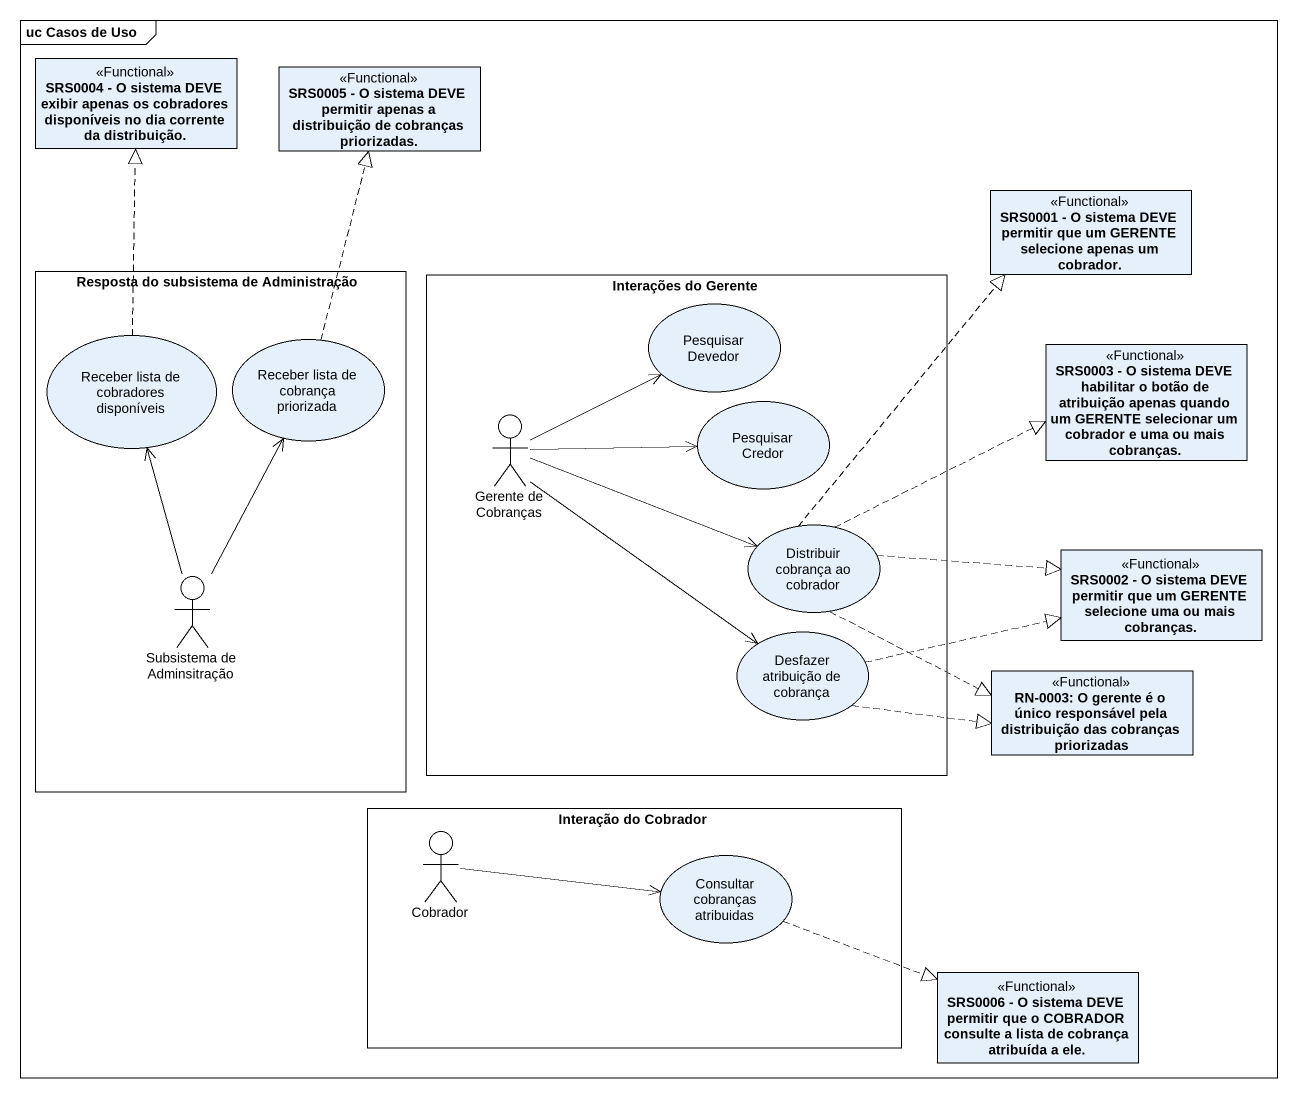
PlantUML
@startuml
mainframe uc Casos de Uso
allowmixing
hide circle
hide empty members
class "SRS0004 - O sistema DEVE exibir apenas os cobradores disponíveis no dia corrente da distribuição." as SRS0004_O_sistema_DEVE <<Functional>>
class "SRS0005 - O sistema DEVE permitir apenas a distribuição de cobranças priorizadas." as SRS0005_O_sistema_DEVE <<Functional>>
class "SRS0001 - O sistema DEVE permitir que um GERENTE selecione apenas um cobrador." as SRS0001_O_sistema_DEVE <<Functional>>
rectangle "Resposta do subsistema de Administração" as Resposta_do_subsistema_de {
  usecase "Receber lista de cobradores disponíveis" as Receber_lista_de_cobradores
  usecase "Receber lista de cobrança priorizada" as Receber_lista_de_cobrança
  actor "Subsistema de Adminsitração" as Subsistema_de_Adminsitração
}
rectangle "Interações do Gerente" as Interações_do_Gerente {
  usecase "Pesquisar Devedor" as Pesquisar_Devedor
  usecase "Pesquisar Credor" as Pesquisar_Credor
  actor "Gerente de Cobranças" as Gerente_de_Cobranças
  usecase "Distribuir cobrança ao cobrador" as Distribuir_cobrança_ao
  usecase "Desfazer atribuição de cobrança" as Desfazer_atribuição_de
}
class "SRS0003 - O sistema DEVE habilitar o botão de atribuição apenas quando um GERENTE selecionar um cobrador e uma ou mais cobranças." as SRS0003_O_sistema_DEVE <<Functional>>
class "SRS0002 - O sistema DEVE permitir que um GERENTE selecione uma ou mais cobranças." as SRS0002_O_sistema_DEVE <<Functional>>
class "RN-0003: O gerente é o único responsável pela distribuição das cobranças priorizadas" as RN_0003_O_gerente_é_o_único <<Functional>>
rectangle "Interação do Cobrador" as Interação_do_Cobrador {
  actor Cobrador
  usecase "Consultar cobranças atribuidas" as Consultar_cobranças
}
class "SRS0006 - O sistema DEVE permitir que o COBRADOR consulte a lista de cobrança atribuída a ele." as SRS0006_O_sistema_DEVE <<Functional>>
Receber_lista_de_cobradores .up.|> SRS0004_O_sistema_DEVE
Receber_lista_de_cobrança .up.|> SRS0005_O_sistema_DEVE
Gerente_de_Cobranças -up-> Pesquisar_Devedor
Gerente_de_Cobranças -right-> Pesquisar_Credor
Gerente_de_Cobranças -right-> Distribuir_cobrança_ao
Gerente_de_Cobranças --> Desfazer_atribuição_de
Subsistema_de_Adminsitração -up-> Receber_lista_de_cobradores
Subsistema_de_Adminsitração -up-> Receber_lista_de_cobrança
Distribuir_cobrança_ao .up.|> SRS0001_O_sistema_DEVE
Distribuir_cobrança_ao .right.|> SRS0003_O_sistema_DEVE
Distribuir_cobrança_ao .right.|> SRS0002_O_sistema_DEVE
Distribuir_cobrança_ao .right.|> RN_0003_O_gerente_é_o_único
Desfazer_atribuição_de .right.|> SRS0002_O_sistema_DEVE
Desfazer_atribuição_de .right.|> RN_0003_O_gerente_é_o_único
Cobrador -right-> Consultar_cobranças
Consultar_cobranças .right.|> SRS0006_O_sistema_DEVE
@enduml
